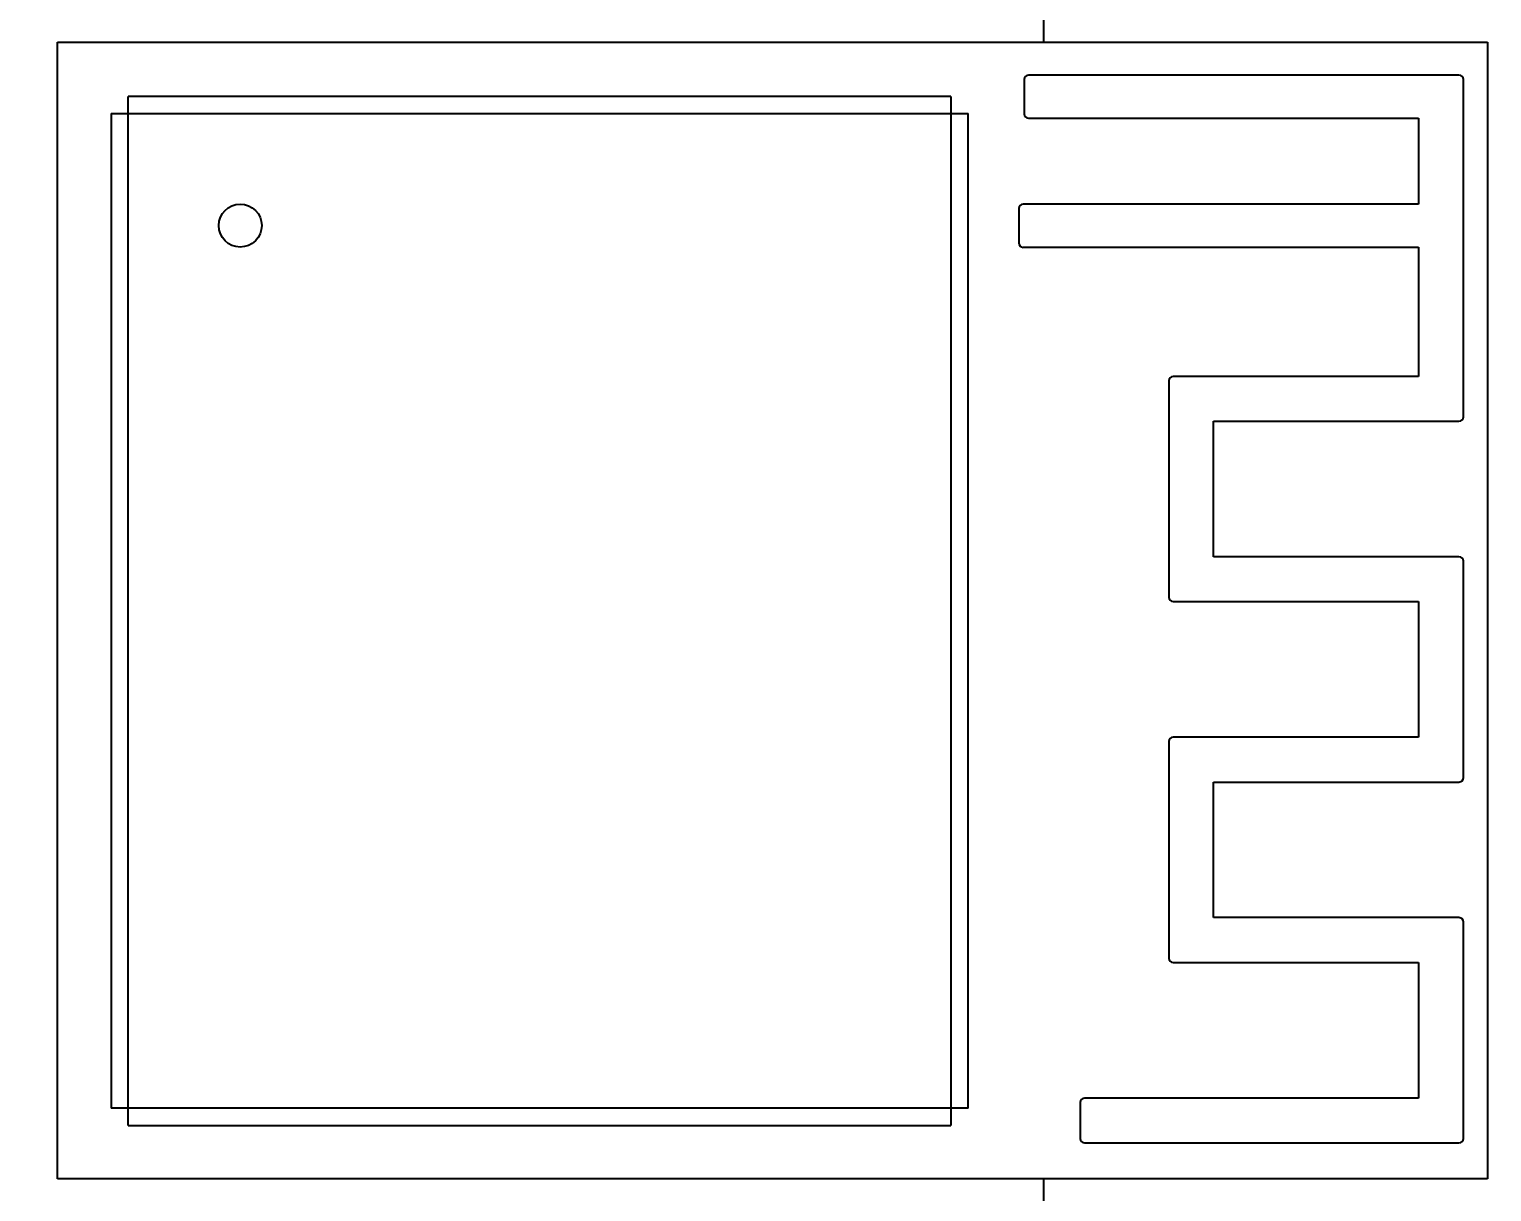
# Model space of a CAD drawing. Header units: millimetres. Extents: x 563 to 681, y 173 to 284.
# Drawn here: x 664.48 to 681.46, y 248.08 to 261.58 of the extents above; entities that cross this region are included whole.
import ezdxf

# ---------------------------------------------------------------- set-up
doc = ezdxf.new("R2010")
doc.units = ezdxf.units.MM
doc.header["$LTSCALE"] = 30.734
doc.header["$PDMODE"] = 3
doc.header["$PDSIZE"] = 0.3125
doc.layers.get('0').update_dxf_attribs({"linetype": 'CONTINUOUS'})
doc.layers.get('Defpoints').update_dxf_attribs({"linetype": 'CONTINUOUS'})
doc.layers.add('dim', color=6, linetype='CONTINUOUS', lineweight=9)
doc.styles.add('Verdana', font='verdana.ttf', dxfattribs={"height": 2.5})
doc.dimstyles.new('aaaaaaaa 3.0', dxfattribs={"dimtxt": 2.5, "dimasz": 1.5, "dimexe": 1.25, "dimexo": 0.625, "dimtad": 1, "dimdec": 1, "dimzin": 9, "dimdsep": 46, "dimtxsty": 'Verdana', "dimcen": 0, "dimazin": 0, "dimtfac": 1, "dimtofl": 0, "dimtmove": 0, "dimatfit": 3, "dimfxl": 1, "dimlwd": 25, "dimlwe": 25, "dimarcsym": 0})

# ---------------------------------------------------------------- blocks, each defined once
blk = doc.blocks.new('*D27')
at = {"layer": 'Defpoints', "color": 0}
for p in [(660.256, 251.473), (681.455, 245.334), (681.455, 238.003)]:
    blk.add_point(p, dxfattribs=at)
at = {"layer": 'dim', "color": 0, "lineweight": 25}
for p, q in [((660.256, 250.848), (660.256, 236.753)), ((681.455, 244.709), (681.455, 236.753)), ((661.756, 238.003), (679.955, 238.003))]:
    blk.add_line(p, q, dxfattribs=at)
at = {"layer": 'dim', "color": 0}
for points in [[(661.756, 238.253), (661.756, 237.753), (660.256, 238.003)], [(679.955, 237.753), (679.955, 238.253), (681.455, 238.003)]]:
    blk.add_solid(points, dxfattribs=at)
at = {"layer": 'dim', "color": 0, "insert": (670.856, 239.904), "char_height": 2.5, "attachment_point": 5, "style": 'Verdana'}
blk.add_mtext('21.2', dxfattribs=at)

msp = doc.modelspace()

# ---------------------------------------------------------------- linework, layer by layer
at = {"linetype": 'Continuous'}
for p, q in [((676.255, 261.434), (676.255, 261.734)), ((664.805, 261.434), (681.405, 261.434)), ((664.805, 248.234), (664.805, 261.434)), ((681.405, 261.434), (681.405, 248.234)), ((676.026, 261.001), (676.026, 260.603)), ((681.075, 261.052), (676.077, 261.052)), ((681.126, 257.083), (681.126, 261.001)), ((675.175, 260.804), (665.625, 260.804)), ((665.625, 248.854), (665.625, 260.804)), ((675.175, 260.804), (675.175, 248.854)), ((665.425, 260.604), (675.375, 260.604)), ((665.425, 260.604), (665.425, 249.054)), ((675.375, 249.054), (675.375, 260.604)), ((676.077, 260.552), (680.606, 260.552)), ((680.606, 260.552), (680.606, 259.552)), ((675.965, 259.501), (675.965, 259.102)), ((680.606, 259.552), (676.016, 259.552)), ((676.016, 259.052), (680.606, 259.052)), ((680.606, 259.052), (680.606, 257.552)), ((677.706, 257.501), (677.706, 254.988)), ((680.606, 257.552), (677.757, 257.552)), ((678.226, 257.032), (681.075, 257.032)), ((678.226, 255.457), (678.226, 257.032)), ((681.075, 255.457), (678.226, 255.457)), ((681.126, 252.893), (681.126, 255.406)), ((677.757, 254.937), (680.606, 254.937)), ((680.606, 254.937), (680.606, 253.362)), ((680.606, 253.362), (677.757, 253.362)), ((677.706, 253.311), (677.706, 250.798)), ((678.226, 252.842), (681.075, 252.842)), ((678.226, 251.267), (678.226, 252.842)), ((681.075, 251.267), (678.226, 251.267)), ((681.126, 248.703), (681.126, 251.216)), ((677.757, 250.747), (680.606, 250.747)), ((680.606, 250.747), (680.606, 249.172)), ((676.676, 249.121), (676.676, 248.703)), ((680.606, 249.172), (676.727, 249.172)), ((675.375, 249.054), (665.425, 249.054)), ((665.625, 248.854), (675.175, 248.854)), ((676.727, 248.652), (681.075, 248.652)), ((681.405, 248.234), (664.805, 248.234)), ((676.255, 247.934), (676.255, 248.234))]:
    msp.add_line(p, q, dxfattribs=at)
msp.add_circle((666.925, 259.304), 0.25, dxfattribs=at)
for centre, start, end in [((676.077, 261.001), 90, 180), ((681.075, 261.001), 0, 90), ((676.077, 260.603), 180, 270), ((676.016, 259.501), 90, 180), ((676.016, 259.102), 180, 270), ((677.757, 257.501), 90, 180), ((681.075, 257.083), 270, 0), ((681.075, 255.406), 0, 90), ((677.757, 254.988), 180, 270), ((677.757, 253.311), 90, 180), ((681.075, 252.893), 270, 0), ((681.075, 251.216), 0, 90), ((677.757, 250.798), 180, 270), ((676.727, 249.121), 90, 180), ((676.727, 248.703), 180, 270), ((681.075, 248.703), 270, 0)]:
    msp.add_arc(centre, 0.0508, start, end, dxfattribs=at)

# ---------------------------------------------------------------- dimensions: what is measured, and where the dimension line sits
at = {"layer": 'dim'}
dim = msp.add_linear_dim(base=(681.455, 238.003), p1=(660.256, 251.473), p2=(681.455, 245.334), dimstyle='aaaaaaaa 3.0', dxfattribs=at)
dim.commit()
dim.dimension.update_dxf_attribs({"geometry": '*D27', "text_midpoint": (670.856, 238.003), "dimtype": 160})

doc.saveas('drawing.dxf')
